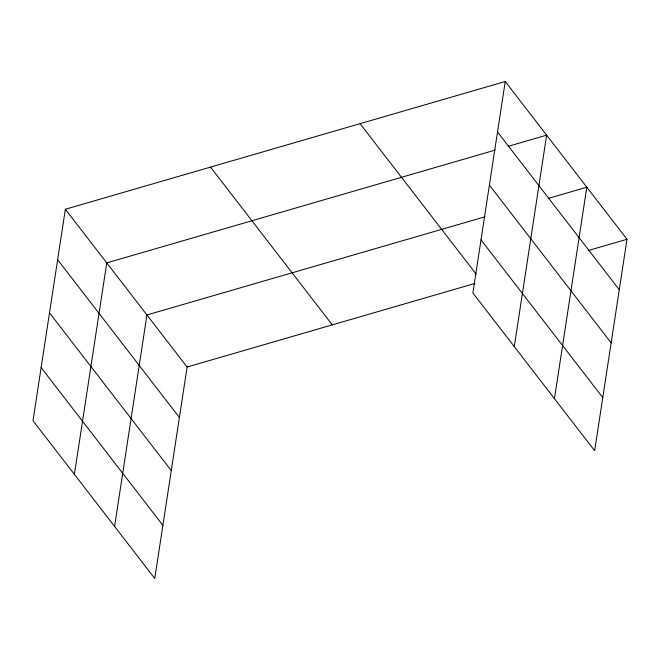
<?xml version="1.0" encoding="UTF-8"?>
<svg xmlns="http://www.w3.org/2000/svg" width="660" height="660" viewBox="0 0 660 660"><rect width="100%" height="100%" fill="white"/><g stroke="black" fill="none" stroke-linecap="round" stroke-linejoin="round"><path stroke-width="0.99" d="M65.356 209.261L33 420.725L154.762 578.49L187.118 367.026L65.356 209.261L505.238 81.51L627 239.275L594.643 450.739L472.882 292.974L505.238 81.51M74.398 474.358L106.755 262.903L495.289 150.067M114.584 526.424L146.941 314.968L485.108 216.752M514.28 346.607L546.637 135.151L508.126 146.338M554.458 398.673L586.814 187.217L548.303 198.396M187.118 367.026L474.952 283.437M588.489 250.462L627 239.275M497.516 131.975L619.278 289.74M489.382 185.105L611.152 342.87M481.008 239.844L602.77 397.609M360.079 123.668L476.19 274.114M210.515 167.104L332.277 324.868M57.634 259.726L179.396 417.491M49.508 312.856L171.27 470.621M41.126 367.595L162.896 525.36"/></g></svg>
